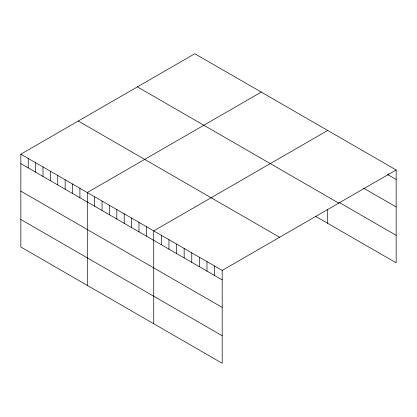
<?xml version="1.0" encoding="UTF-8"?>
<svg xmlns="http://www.w3.org/2000/svg" width="417" height="417" viewBox="0 0 417 417"><rect width="100%" height="100%" fill="white"/><g stroke="black" fill="none" stroke-linecap="round" stroke-linejoin="round"><path stroke-width="0.63" d="M20.85 154.17L222.193 270.414L222.193 363.264L20.85 247.02L20.85 154.17L194.807 53.736L396.15 169.98L396.15 262.83L315.565 216.303M261.25 92.094L87.294 192.529L87.294 285.379M327.694 130.458L153.737 230.893L153.737 323.743M222.193 270.414L396.15 169.98M387.456 174.431L396.15 179.451M363.551 188.145L396.15 206.962M339.104 202.381L396.15 235.313M137.401 86.882L338.745 203.126M78.255 121.029L279.599 237.273M20.85 163.636L222.193 279.88M20.85 191.153L222.193 307.397M20.85 219.504L222.193 335.748M388.545 173.795L388.545 175.057M327.694 209.245L327.694 223.309M214.588 266.02L214.588 275.491M206.978 261.631L206.978 271.097M199.373 257.242L199.373 266.708M191.768 252.848L191.768 262.314M184.163 248.459L184.163 257.925M176.553 244.065L176.553 253.531M168.948 239.676L168.948 249.142M161.343 235.282L161.343 244.753M146.351 226.629L146.351 236.095M138.97 222.365L138.97 231.836M131.59 218.107L131.59 227.573M124.203 213.843L124.203 223.309M116.823 209.579L116.823 219.05M109.442 205.315L109.442 214.786M102.056 201.057L102.056 210.522M94.675 196.793L94.675 206.259M79.913 188.27L79.913 197.736M72.527 184.006L72.527 193.472M65.146 179.743L65.146 189.214M57.765 175.479L57.765 184.95M50.379 171.22L50.379 180.686M42.998 166.956L42.998 176.422M35.617 162.693L35.617 172.164M28.231 158.434L28.231 167.9"/></g></svg>
